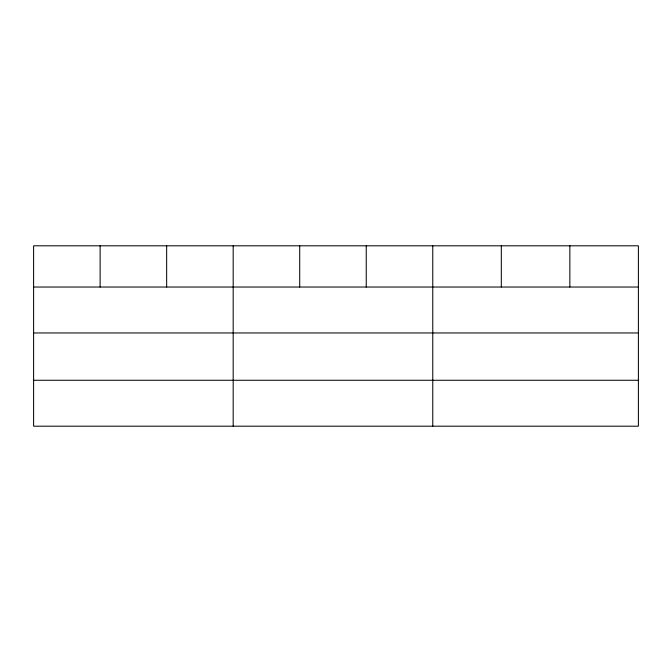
<?xml version="1.0" encoding="UTF-8"?>
<svg xmlns="http://www.w3.org/2000/svg" width="672" height="672" viewBox="0 0 672 672"><rect width="100%" height="100%" fill="white"/><g stroke="black" fill="none" stroke-linecap="round" stroke-linejoin="round"><path stroke-width="1.01" d="M638.4 332.959L638.4 245.809L33.6 245.809L33.6 426.191L638.4 426.191L638.4 332.959L33.6 332.959M33.6 287.036L638.4 287.036M33.6 380.268L638.4 380.268M569.856 245.809L569.856 287.036M501.312 245.809L501.312 287.036M432.768 245.809L432.768 426.191M366.24 245.809L366.24 287.036M299.712 245.809L299.712 287.036M233.184 245.809L233.184 426.191M166.656 245.809L166.656 287.036M100.128 245.809L100.128 287.036"/></g></svg>
